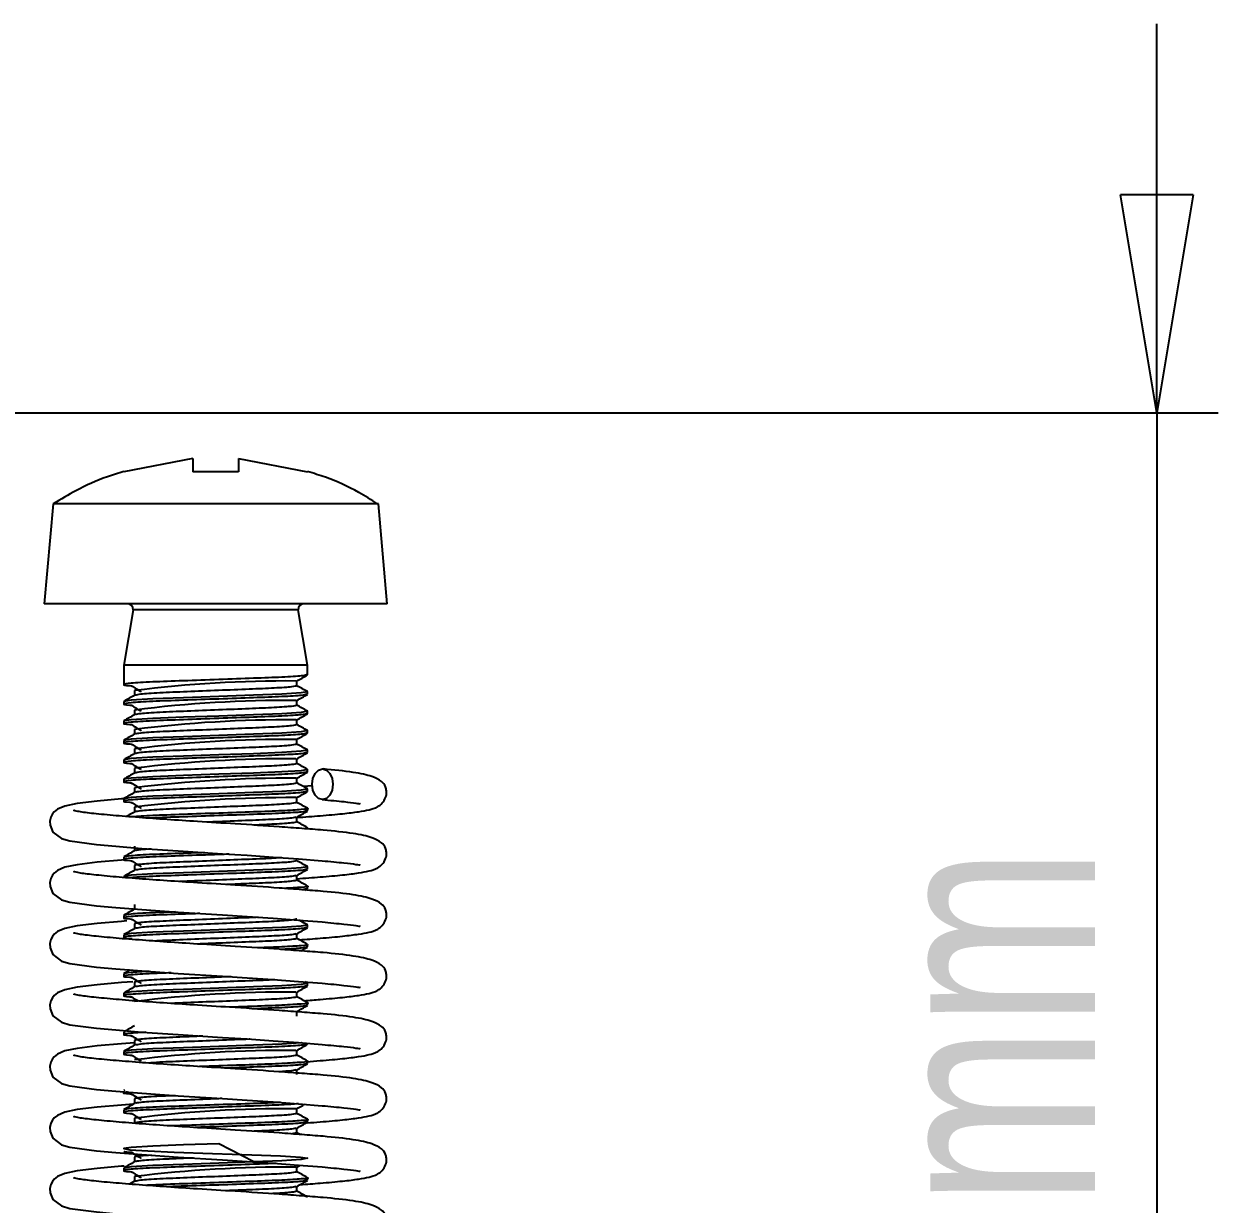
# Model space of a CAD drawing. Header units: millimetres. Extents: x 5 to 292, y 4 to 204.
# Drawn here: x 129.79 to 149.3, y 88.73 to 108.01 of the extents above; entities that cross this region are included whole.
import ezdxf

# ---------------------------------------------------------------- set-up
doc = ezdxf.new("R2010")
doc.units = ezdxf.units.MM
doc.layers.add('LAYER_1', color=179, linetype='Continuous')
doc.styles.add('SLDTEXTSTYLE0', font='TXT', dxfattribs={"width": 0.75})
doc.dimstyles.new('SLDDIMSTYLE1', dxfattribs={"dimtxt": 3.5, "dimasz": 3.556, "dimexe": 0, "dimexo": 0.0625, "dimgap": 0.875, "dimtad": 1, "dimrnd": 1e-09, "dimzin": 12, "dimdsep": 46, "dimtxsty": 'SLDTEXTSTYLE0', "dimblk1": 'CLOSED', "dimblk2": 'CLOSED', "dimsah": 1, "dimcen": 0.09, "dimadec": 0, "dimazin": 3, "dimtfac": 1, "dimtmove": 0, "dimatfit": 0, "dimldrblk": 'CLOSED', "dimfxl": 1, "dimfrac": 2, "dimtolj": 1, "dimtzin": 12, "dimarcsym": 0})

# ---------------------------------------------------------------- blocks, each defined once
blk = doc.blocks.new('_CLOSED')
at = {"color": 0, "linetype": 'ByBlock', "lineweight": -2}
for p, q in [((-1, 0.166667), (0, 0)), ((-1, 0.166667), (-1, -0.166667)), ((0, 0), (-1, -0.166667)), ((0, 0), (-1, 0))]:
    blk.add_line(p, q, dxfattribs=at)
blk = doc.blocks.new('_D_3')
at = {"layer": 'LAYER_1'}
for p, q in [((148.299, 101.66), (148.299, 108.01)), ((122.925, 101.66), (149.299, 101.66)), ((148.299, 101.66), (148.299, 78.687)), ((76.872, 78.687), (149.299, 78.687)), ((148.299, 78.687), (148.299, 72.337))]:
    blk.add_line(p, q, dxfattribs=at)
at = {"layer": 'LAYER_1', "xscale": 3.556, "yscale": 3.556}
for p, rotation in [((148.299, 101.66, 1.494), 270), ((148.299, 78.687, 1.494), 90)]:
    blk.add_blockref('_CLOSED', p, dxfattribs=dict(at, rotation=rotation))
at = {"layer": 'LAYER_1', "insert": (143.787, 79.925), "char_height": 3.5, "attachment_point": 1, "rotation": 90, "style": 'SLDTEXTSTYLE0'}
blk.add_mtext('22.97mm', dxfattribs=at)

msp = doc.modelspace()

# ---------------------------------------------------------------- linework, layer by layer
at = {"color": 7, "linetype": 'Continuous', "lineweight": 25}
for p, q in [((132.55, 100.91), (131.425, 100.693)), ((132.55, 100.91), (132.55, 100.693)), ((133.3, 100.91), (133.3, 100.693)), ((133.3, 100.91), (134.425, 100.693)), ((133.3, 100.693), (132.55, 100.693)), ((130.268, 100.173), (130.125, 98.538)), ((135.582, 100.173), (130.268, 100.173)), ((135.725, 98.538), (135.582, 100.173)), ((135.725, 98.538), (130.125, 98.538)), ((131.578, 98.438), (131.425, 97.538)), ((134.272, 98.438), (131.578, 98.438)), ((134.425, 97.538), (134.272, 98.438)), ((131.425, 97.538), (131.425, 97.26)), ((134.425, 97.538), (131.425, 97.538)), ((134.425, 97.379), (134.425, 97.538)), ((131.425, 97.26), (131.425, 97.22)), ((134.253, 97.2), (134.253, 97.278)), ((131.597, 97.121), (131.597, 97.043)), ((131.597, 97.121), (131.597, 97.043)), ((134.253, 96.883), (134.253, 96.961)), ((134.425, 97.061), (134.425, 97.101)), ((131.425, 96.942), (131.425, 96.903)), ((131.597, 96.804), (131.597, 96.726)), ((131.597, 96.804), (131.597, 96.726)), ((134.425, 96.744), (134.425, 96.784)), ((131.425, 96.625), (131.425, 96.585)), ((134.253, 96.565), (134.253, 96.643)), ((131.597, 96.486), (131.597, 96.408)), ((131.597, 96.486), (131.597, 96.408)), ((134.425, 96.426), (134.425, 96.466)), ((131.425, 96.307), (131.425, 96.268)), ((134.253, 96.248), (134.253, 96.326)), ((131.425, 95.99), (131.425, 95.95)), ((131.597, 96.169), (131.597, 96.091)), ((131.597, 96.169), (131.597, 96.091)), ((134.253, 95.93), (134.253, 96.008)), ((134.425, 96.109), (134.425, 96.149)), ((131.597, 95.851), (131.597, 95.773)), ((131.597, 95.851), (131.597, 95.773)), ((134.425, 95.791), (134.425, 95.831)), ((131.425, 95.672), (131.425, 95.633)), ((134.253, 95.613), (134.253, 95.691)), ((131.597, 95.534), (131.597, 95.456)), ((131.597, 95.534), (131.597, 95.456)), ((134.504, 95.568), (134.355, 95.556)), ((134.425, 95.474), (134.425, 95.514)), ((131.425, 95.355), (131.425, 95.315)), ((131.597, 95.216), (131.597, 95.138)), ((131.597, 95.216), (131.597, 95.138)), ((134.253, 95.295), (134.253, 95.373)), ((134.425, 95.156), (134.425, 95.196)), ((134.253, 94.978), (134.253, 95.056)), ((131.597, 94.581), (131.597, 94.503)), ((131.597, 94.581), (131.597, 94.503)), ((131.425, 94.402), (131.425, 94.363)), ((131.597, 94.264), (131.597, 94.186)), ((131.597, 94.264), (131.597, 94.186)), ((134.425, 94.204), (134.425, 94.244)), ((134.253, 94.025), (134.253, 94.103)), ((134.407, 93.884), (134.33, 93.869)), ((134.389, 93.864), (134.423, 93.884)), ((134.425, 93.886), (134.425, 93.926)), ((131.425, 93.45), (131.425, 93.41)), ((131.597, 93.629), (131.597, 93.551)), ((131.597, 93.629), (131.597, 93.551)), ((131.597, 93.311), (131.597, 93.233)), ((131.597, 93.311), (131.597, 93.233)), ((134.425, 93.251), (134.425, 93.291)), ((131.425, 93.132), (131.425, 93.093)), ((134.253, 93.073), (134.253, 93.151)), ((134.425, 92.934), (134.425, 92.974)), ((131.425, 92.497), (131.425, 92.458)), ((131.597, 92.359), (131.597, 92.281)), ((131.597, 92.359), (131.597, 92.281)), ((134.423, 92.341), (134.384, 92.364)), ((134.425, 92.299), (134.425, 92.339)), ((131.425, 92.18), (131.425, 92.14)), ((134.253, 92.12), (134.253, 92.198)), ((134.253, 91.803), (134.253, 91.881)), ((134.425, 91.981), (134.425, 92.021)), ((131.442, 91.548), (131.425, 91.545)), ((131.425, 91.545), (131.425, 91.505)), ((131.597, 91.406), (131.597, 91.328)), ((131.597, 91.406), (131.597, 91.328)), ((131.425, 91.227), (131.425, 91.188)), ((134.253, 91.168), (134.253, 91.246)), ((134.253, 90.85), (134.253, 90.928)), ((134.425, 91.029), (134.425, 91.069)), ((131.442, 90.595), (131.425, 90.592)), ((131.597, 90.454), (131.597, 90.376)), ((131.597, 90.454), (131.597, 90.376)), ((131.425, 90.275), (131.425, 90.235)), ((131.597, 90.136), (131.597, 90.058)), ((131.597, 90.136), (131.597, 90.058)), ((134.253, 90.215), (134.253, 90.293)), ((134.253, 89.898), (134.253, 89.976)), ((134.425, 90.076), (134.425, 90.116)), ((134.251, 89.898), (134.168, 89.881)), ((134.303, 89.871), (134.253, 89.899)), ((131.597, 89.501), (131.597, 89.423)), ((131.597, 89.501), (131.597, 89.423)), ((134.251, 89.339), (134.304, 89.37)), ((131.425, 89.322), (131.425, 89.283)), ((131.597, 89.184), (131.597, 89.106)), ((131.597, 89.184), (131.597, 89.106)), ((134.253, 89.263), (134.253, 89.341)), ((134.425, 89.124), (134.425, 89.164)), ((131.6, 89.107), (131.519, 89.061)), ((134.253, 88.945), (134.253, 89.023))]:
    msp.add_line(p, q, dxfattribs=at)
at = {"color": 7, "linetype": 'Continuous', "lineweight": 25, "flags": 128}
for points in [[(134.412, 97.104), (134.425, 97.102), (134.322, 97.083), (134.004, 97.062), (133.541, 97.044), (132.975, 97.024), (132.398, 97.003), (131.897, 96.984), (131.545, 96.963), (131.425, 96.942), (131.425, 96.942)], [(134.411, 96.786), (134.425, 96.784), (134.322, 96.765), (134.004, 96.744), (133.541, 96.726), (132.975, 96.706), (132.398, 96.686), (131.897, 96.667), (131.545, 96.645), (131.425, 96.625), (131.425, 96.625)], [(134.411, 96.469), (134.425, 96.467), (134.322, 96.448), (134.004, 96.427), (133.541, 96.409), (132.975, 96.389), (132.398, 96.368), (131.897, 96.349), (131.545, 96.328), (131.425, 96.307), (131.425, 96.307)], [(134.411, 96.151), (134.425, 96.149), (134.322, 96.13), (134.004, 96.109), (133.541, 96.091), (132.975, 96.071), (132.398, 96.051), (131.897, 96.032), (131.545, 96.01), (131.425, 95.99), (131.425, 95.99)], [(134.411, 95.834), (134.425, 95.832), (134.322, 95.813), (134.004, 95.792), (133.541, 95.774), (132.975, 95.754), (132.398, 95.733), (131.897, 95.714), (131.545, 95.693), (131.425, 95.672), (131.425, 95.672)], [(134.841, 95.592), (134.828, 95.496), (134.791, 95.415), (134.736, 95.361), (134.67, 95.342), (134.605, 95.361), (134.55, 95.415), (134.513, 95.496), (134.5, 95.592), (134.513, 95.687), (134.55, 95.768), (134.605, 95.823), (134.67, 95.842), (134.736, 95.823), (134.791, 95.768), (134.828, 95.687), (134.841, 95.592)], [(134.411, 95.516), (134.425, 95.514), (134.322, 95.495), (134.004, 95.474), (133.541, 95.456), (132.975, 95.436), (132.398, 95.416), (131.897, 95.397), (131.545, 95.375), (131.425, 95.355), (131.425, 95.355)], [(131.427, 95.355), (131.385, 95.352), (130.991, 95.317), (130.66, 95.277), (130.462, 95.236), (130.34, 95.184), (130.289, 95.142), (130.26, 95.106), (130.233, 95.055), (130.217, 94.988), (130.219, 94.921), (130.265, 94.81), (130.407, 94.704), (130.545, 94.665), (130.976, 94.606), (131.294, 94.578), (131.721, 94.544), (132.311, 94.503), (133.035, 94.457), (133.44, 94.431), (133.863, 94.403), (134.28, 94.372), (134.663, 94.342), (134.663, 94.342)], [(131.455, 94.357), (131.385, 94.352), (130.991, 94.317), (130.66, 94.277), (130.462, 94.236), (130.34, 94.184), (130.289, 94.142), (130.26, 94.106), (130.233, 94.055), (130.217, 93.988), (130.219, 93.921), (130.265, 93.81), (130.407, 93.704), (130.545, 93.665), (130.976, 93.606), (131.294, 93.578), (131.721, 93.544), (132.311, 93.503), (133.035, 93.457), (133.44, 93.431), (133.863, 93.403), (134.28, 93.372), (134.663, 93.342), (134.663, 93.342)], [(134.411, 94.246), (134.425, 94.244), (134.322, 94.225), (134.004, 94.204), (133.541, 94.186), (132.975, 94.166), (132.398, 94.146), (131.897, 94.127), (131.545, 94.105), (131.425, 94.085), (131.425, 94.085)], [(131.472, 93.359), (131.385, 93.352), (130.991, 93.317), (130.66, 93.277), (130.462, 93.236), (130.34, 93.184), (130.289, 93.142), (130.26, 93.106), (130.233, 93.055), (130.217, 92.988), (130.219, 92.921), (130.265, 92.81), (130.407, 92.704), (130.545, 92.665), (130.976, 92.606), (131.294, 92.578), (131.721, 92.544), (132.311, 92.503), (133.035, 92.457), (133.44, 92.431), (133.863, 92.403), (134.28, 92.372), (134.663, 92.342), (134.663, 92.342)], [(134.411, 93.294), (134.425, 93.292), (134.322, 93.273), (134.004, 93.252), (133.541, 93.234), (132.975, 93.214), (132.398, 93.193), (131.897, 93.174), (131.545, 93.153), (131.425, 93.132), (131.425, 93.132)], [(131.573, 92.366), (131.385, 92.352), (130.991, 92.317), (130.66, 92.277), (130.462, 92.236), (130.34, 92.184), (130.289, 92.142), (130.26, 92.106), (130.233, 92.055), (130.217, 91.988), (130.219, 91.921), (130.265, 91.81), (130.407, 91.704), (130.545, 91.665), (130.976, 91.606), (131.294, 91.578), (131.721, 91.544), (132.311, 91.503), (133.035, 91.457), (133.44, 91.431), (133.863, 91.403), (134.28, 91.372), (134.663, 91.342), (134.663, 91.342)], [(134.411, 92.341), (134.425, 92.339), (134.322, 92.32), (134.004, 92.299), (133.541, 92.281), (132.975, 92.261), (132.398, 92.241), (131.897, 92.222), (131.545, 92.2), (131.425, 92.18), (131.425, 92.18)], [(131.597, 91.368), (131.385, 91.352), (130.991, 91.317), (130.66, 91.277), (130.462, 91.236), (130.34, 91.184), (130.289, 91.142), (130.26, 91.106), (130.233, 91.055), (130.217, 90.988), (130.219, 90.921), (130.265, 90.81), (130.407, 90.704), (130.545, 90.665), (130.976, 90.606), (131.294, 90.578), (131.721, 90.544), (132.311, 90.503), (133.035, 90.457), (133.44, 90.431), (133.863, 90.403), (134.28, 90.372), (134.663, 90.342), (134.663, 90.342)], [(134.326, 91.368), (134.322, 91.368), (134.004, 91.347), (133.541, 91.329), (132.975, 91.309), (132.398, 91.288), (131.897, 91.269), (131.545, 91.248), (131.425, 91.227), (131.425, 91.227)], [(131.582, 90.367), (131.385, 90.352), (130.991, 90.317), (130.66, 90.277), (130.462, 90.236), (130.34, 90.184), (130.289, 90.142), (130.26, 90.106), (130.233, 90.055), (130.217, 89.988), (130.219, 89.921), (130.265, 89.81), (130.407, 89.704), (130.545, 89.665), (130.976, 89.606), (131.294, 89.578), (131.721, 89.544), (132.311, 89.503), (133.035, 89.457), (133.44, 89.431), (133.863, 89.403), (134.28, 89.372), (134.663, 89.342), (134.663, 89.342)], [(133.549, 89.424), (132.975, 89.721), (132.398, 89.701), (131.897, 89.682), (131.545, 89.66), (131.425, 89.64), (131.524, 89.622), (131.817, 89.602), (132.246, 89.584), (132.873, 89.562), (133.514, 89.54), (133.982, 89.521), (134.31, 89.501), (134.425, 89.482), (134.322, 89.463), (134.004, 89.442), (133.541, 89.424), (132.975, 89.404), (132.398, 89.383), (131.897, 89.364), (131.545, 89.343), (131.425, 89.322), (131.425, 89.322)], [(131.43, 89.355), (131.385, 89.352), (130.991, 89.317), (130.66, 89.277), (130.462, 89.236), (130.34, 89.184), (130.289, 89.142), (130.26, 89.106), (130.233, 89.055), (130.217, 88.988), (130.219, 88.921), (130.265, 88.81), (130.407, 88.704), (130.545, 88.665), (130.976, 88.606), (131.294, 88.578), (131.721, 88.544), (132.311, 88.503), (133.035, 88.457), (133.44, 88.431), (133.863, 88.403), (134.28, 88.372), (134.663, 88.342), (134.663, 88.342)]]:
    msp.add_lwpolyline(points, dxfattribs=at)
at = {"color": 7, "linetype": 'Continuous', "lineweight": 25}
for centre, radius, start, end in [((131.478, 98.438), 0.1, 360, 90), ((134.372, 98.438), 0.1, 90, 180), ((134.103, 77.098), 20.18, 89.6202, 97.1331), ((134.103, 76.782), 20.178, 89.6197, 97.1334), ((134.103, 76.465), 20.178, 89.6197, 97.1334), ((134.103, 76.147), 20.178, 89.6197, 97.1334), ((134.103, 75.828), 20.18, 89.6202, 97.1331), ((134.103, 75.512), 20.178, 89.6197, 97.1334), ((134.103, 75.195), 20.178, 89.6197, 97.1334), ((134.102, 72.023), 20.174, 89.6191, 97.134), ((134.102, 71.075), 20.17, 89.6184, 97.1349), ((134.103, 70.115), 20.178, 89.6197, 97.1334), ((134.103, 69.163), 20.176, 89.6195, 97.1336)]:
    msp.add_arc(centre, radius, start, end, dxfattribs=at)
for points, knots in [([(131.424, 100.697), (131.334, 100.671), (131.064, 100.592), (130.676, 100.415), (130.394, 100.243), (130.271, 100.169)], [0, 0, 0, 0, 0.2209724, 0.6617681, 1, 1, 1, 1]), ([(135.565, 100.174), (135.464, 100.237), (135.196, 100.406), (134.812, 100.582), (134.524, 100.668), (134.427, 100.698)], [0, 0, 0, 0, 0.282908, 0.756464, 1, 1, 1, 1]), ([(134.407, 97.376), (134.39, 97.371), (134.351, 97.36), (134.032, 97.339), (133.553, 97.322), (132.975, 97.301), (132.383, 97.28), (131.864, 97.262), (131.505, 97.24), (131.4, 97.221), (131.437, 97.208), (131.548, 97.2), (131.561, 97.2)], [0, 0, 0, 0, 0.090812, 0.203635, 0.31209, 0.423522, 0.535668, 0.648979, 0.766914, 0.882048, 0.986346, 1, 1, 1, 1]), ([(134.251, 97.277), (134.279, 97.293), (134.337, 97.327), (134.394, 97.36), (134.423, 97.376)], [0, 0, 0, 0, 0.499964, 1, 1, 1, 1]), ([(131.55, 97.2), (131.577, 97.183), (131.63, 97.15), (131.683, 97.117), (131.709, 97.1)], [0, 0, 0, 0, 0.500003, 1, 1, 1, 1]), ([(134.251, 97.2), (134.234, 97.194), (134.199, 97.182), (133.906, 97.161), (133.481, 97.143), (132.97, 97.123), (132.444, 97.102), (131.988, 97.084), (131.673, 97.063), (131.632, 97.05), (131.613, 97.045)], [0, 0, 0, 0, 0.12152, 0.249537, 0.372595, 0.499033, 0.626281, 0.754848, 0.888665, 1, 1, 1, 1]), ([(134.423, 97.104), (134.394, 97.12), (134.338, 97.153), (134.281, 97.186), (134.253, 97.202)], [0, 0, 0, 0, 0.507303, 1, 1, 1, 1]), ([(134.407, 97.059), (134.39, 97.054), (134.351, 97.042), (134.032, 97.022), (133.553, 97.004), (132.975, 96.984), (132.383, 96.963), (131.864, 96.945), (131.505, 96.923), (131.4, 96.903), (131.437, 96.89), (131.548, 96.883), (131.561, 96.882)], [0, 0, 0, 0, 0.090812, 0.203635, 0.31209, 0.423522, 0.535668, 0.648979, 0.766913, 0.882048, 0.986346, 1, 1, 1, 1]), ([(131.6, 97.045), (131.571, 97.028), (131.513, 96.995), (131.456, 96.962), (131.427, 96.945)], [0, 0, 0, 0, 0.499958, 1, 1, 1, 1]), ([(134.251, 96.959), (134.279, 96.976), (134.337, 97.009), (134.394, 97.042), (134.423, 97.059)], [0, 0, 0, 0, 0.4999546, 1, 1, 1, 1]), ([(131.55, 96.882), (131.577, 96.866), (131.63, 96.833), (131.683, 96.799), (131.709, 96.783)], [0, 0, 0, 0, 0.500003, 1, 1, 1, 1]), ([(134.251, 96.883), (134.234, 96.877), (134.199, 96.864), (133.906, 96.843), (133.481, 96.825), (132.97, 96.805), (132.444, 96.784), (131.988, 96.766), (131.673, 96.745), (131.632, 96.733), (131.613, 96.727)], [0, 0, 0, 0, 0.121532, 0.249562, 0.372632, 0.499082, 0.626343, 0.754922, 0.888752, 1, 1, 1, 1]), ([(134.423, 96.786), (134.394, 96.803), (134.338, 96.835), (134.281, 96.868), (134.253, 96.884)], [0, 0, 0, 0, 0.50741, 1, 1, 1, 1]), ([(134.407, 96.741), (134.39, 96.736), (134.351, 96.725), (134.032, 96.704), (133.553, 96.687), (132.975, 96.666), (132.383, 96.645), (131.864, 96.627), (131.505, 96.605), (131.4, 96.586), (131.437, 96.573), (131.548, 96.565), (131.561, 96.565)], [0, 0, 0, 0, 0.090812, 0.203635, 0.31209, 0.423522, 0.535668, 0.648979, 0.766913, 0.882048, 0.986346, 1, 1, 1, 1]), ([(131.6, 96.727), (131.571, 96.71), (131.513, 96.677), (131.456, 96.644), (131.427, 96.627)], [0, 0, 0, 0, 0.499966, 1, 1, 1, 1]), ([(131.55, 96.565), (131.577, 96.548), (131.63, 96.515), (131.683, 96.482), (131.709, 96.465)], [0, 0, 0, 0, 0.500003, 1, 1, 1, 1]), ([(134.251, 96.565), (134.234, 96.559), (134.199, 96.547), (133.906, 96.526), (133.481, 96.508), (132.97, 96.488), (132.444, 96.467), (131.988, 96.449), (131.673, 96.428), (131.632, 96.415), (131.613, 96.41)], [0, 0, 0, 0, 0.121538, 0.249574, 0.372651, 0.499107, 0.626375, 0.754961, 0.888798, 1, 1, 1, 1]), ([(134.251, 96.642), (134.279, 96.658), (134.337, 96.692), (134.394, 96.725), (134.423, 96.741)], [0, 0, 0, 0, 0.499959, 1, 1, 1, 1]), ([(134.423, 96.469), (134.394, 96.485), (134.338, 96.518), (134.281, 96.551), (134.253, 96.567)], [0, 0, 0, 0, 0.5074746, 1, 1, 1, 1]), ([(134.407, 96.424), (134.39, 96.419), (134.351, 96.407), (134.032, 96.387), (133.553, 96.369), (132.975, 96.349), (132.383, 96.328), (131.864, 96.31), (131.505, 96.288), (131.4, 96.268), (131.437, 96.255), (131.548, 96.248), (131.561, 96.247)], [0, 0, 0, 0, 0.0908121, 0.2036347, 0.3120901, 0.4235223, 0.5356682, 0.6489786, 0.7669135, 0.8820477, 0.9863465, 1, 1, 1, 1]), ([(131.6, 96.41), (131.571, 96.393), (131.514, 96.36), (131.456, 96.327), (131.427, 96.31)], [0, 0, 0, 0, 0.499953, 1, 1, 1, 1]), ([(134.251, 96.324), (134.279, 96.341), (134.337, 96.374), (134.394, 96.407), (134.423, 96.424)], [0, 0, 0, 0, 0.499964, 1, 1, 1, 1]), ([(131.55, 96.247), (131.577, 96.231), (131.63, 96.198), (131.683, 96.164), (131.709, 96.148)], [0, 0, 0, 0, 0.500003, 1, 1, 1, 1]), ([(134.251, 96.248), (134.234, 96.242), (134.199, 96.229), (133.906, 96.208), (133.481, 96.19), (132.97, 96.17), (132.444, 96.149), (131.988, 96.131), (131.673, 96.11), (131.631, 96.098), (131.612, 96.092)], [0, 0, 0, 0, 0.12147, 0.249434, 0.372441, 0.498826, 0.626021, 0.754535, 0.888296, 1, 1, 1, 1]), ([(134.423, 96.151), (134.394, 96.168), (134.338, 96.2), (134.281, 96.233), (134.253, 96.249)], [0, 0, 0, 0, 0.507501, 1, 1, 1, 1]), ([(134.407, 96.106), (134.39, 96.101), (134.351, 96.09), (134.032, 96.069), (133.553, 96.052), (132.975, 96.031), (132.383, 96.01), (131.864, 95.992), (131.505, 95.97), (131.4, 95.951), (131.437, 95.938), (131.548, 95.93), (131.561, 95.93)], [0, 0, 0, 0, 0.090812, 0.203635, 0.31209, 0.423522, 0.535668, 0.648979, 0.766914, 0.882048, 0.986346, 1, 1, 1, 1]), ([(131.599, 96.092), (131.571, 96.075), (131.513, 96.042), (131.456, 96.009), (131.427, 95.992)], [0, 0, 0, 0, 0.4999644, 1, 1, 1, 1]), ([(134.251, 96.007), (134.279, 96.023), (134.337, 96.057), (134.394, 96.09), (134.423, 96.106)], [0, 0, 0, 0, 0.499964, 1, 1, 1, 1]), ([(134.407, 95.789), (134.39, 95.784), (134.351, 95.772), (134.032, 95.752), (133.553, 95.734), (132.975, 95.714), (132.383, 95.693), (131.864, 95.675), (131.505, 95.653), (131.4, 95.633), (131.437, 95.62), (131.548, 95.613), (131.561, 95.612)], [0, 0, 0, 0, 0.090812, 0.203635, 0.31209, 0.423522, 0.535668, 0.648979, 0.766913, 0.882048, 0.986346, 1, 1, 1, 1]), ([(131.55, 95.93), (131.577, 95.913), (131.63, 95.88), (131.683, 95.847), (131.709, 95.83)], [0, 0, 0, 0, 0.500003, 1, 1, 1, 1]), ([(134.251, 95.93), (134.234, 95.924), (134.199, 95.912), (133.906, 95.891), (133.481, 95.873), (132.97, 95.853), (132.444, 95.832), (131.988, 95.814), (131.673, 95.793), (131.631, 95.78), (131.612, 95.775)], [0, 0, 0, 0, 0.121487, 0.249469, 0.372494, 0.498898, 0.626111, 0.754643, 0.888424, 1, 1, 1, 1]), ([(134.251, 95.689), (134.279, 95.706), (134.337, 95.739), (134.394, 95.772), (134.423, 95.789)], [0, 0, 0, 0, 0.4999546, 1, 1, 1, 1]), ([(134.423, 95.834), (134.394, 95.85), (134.338, 95.883), (134.281, 95.916), (134.253, 95.932)], [0, 0, 0, 0, 0.507496, 1, 1, 1, 1]), ([(134.253, 95.048), (134.383, 95.058), (134.664, 95.079), (134.997, 95.109), (135.263, 95.142), (135.425, 95.172), (135.542, 95.203), (135.647, 95.277), (135.696, 95.353), (135.713, 95.418), (135.716, 95.457), (135.714, 95.492), (135.709, 95.519), (135.69, 95.58), (135.627, 95.652), (135.469, 95.729), (135.173, 95.794), (134.853, 95.825), (134.678, 95.841)], [0, 0, 0, 0, 0.092709, 0.199839, 0.297473, 0.384293, 0.460424, 0.496798, 0.530912, 0.544241, 0.554849, 0.560106, 0.570984, 0.585825, 0.64602, 0.736703, 0.856295, 1, 1, 1, 1]), ([(131.599, 95.774), (131.571, 95.758), (131.513, 95.725), (131.456, 95.692), (131.427, 95.675)], [0, 0, 0, 0, 0.499965, 1, 1, 1, 1]), ([(131.55, 95.612), (131.577, 95.596), (131.63, 95.563), (131.683, 95.529), (131.709, 95.513)], [0, 0, 0, 0, 0.500003, 1, 1, 1, 1]), ([(134.251, 95.613), (134.234, 95.607), (134.199, 95.594), (133.906, 95.573), (133.481, 95.555), (132.97, 95.535), (132.444, 95.514), (131.988, 95.496), (131.673, 95.475), (131.631, 95.463), (131.613, 95.457)], [0, 0, 0, 0, 0.121501, 0.249499, 0.372538, 0.498956, 0.626185, 0.754731, 0.888528, 1, 1, 1, 1]), ([(134.423, 95.516), (134.394, 95.533), (134.338, 95.566), (134.281, 95.598), (134.253, 95.614)], [0, 0, 0, 0, 0.507603, 1, 1, 1, 1]), ([(134.407, 95.471), (134.39, 95.466), (134.351, 95.455), (134.032, 95.434), (133.553, 95.417), (132.975, 95.396), (132.383, 95.375), (131.864, 95.357), (131.505, 95.335), (131.4, 95.316), (131.437, 95.303), (131.548, 95.295), (131.561, 95.295)], [0, 0, 0, 0, 0.090812, 0.203635, 0.31209, 0.423522, 0.535668, 0.648979, 0.766913, 0.882048, 0.986346, 1, 1, 1, 1]), ([(131.6, 95.457), (131.571, 95.44), (131.513, 95.407), (131.456, 95.374), (131.427, 95.357)], [0, 0, 0, 0, 0.499965, 1, 1, 1, 1]), ([(134.251, 95.372), (134.279, 95.388), (134.337, 95.422), (134.394, 95.455), (134.423, 95.471)], [0, 0, 0, 0, 0.499959, 1, 1, 1, 1]), ([(131.55, 95.295), (131.577, 95.278), (131.63, 95.245), (131.683, 95.212), (131.709, 95.195)], [0, 0, 0, 0, 0.500003, 1, 1, 1, 1]), ([(134.411, 95.199), (134.416, 95.198), (134.463, 95.191), (134.341, 95.178), (134.04, 95.157), (133.551, 95.139), (132.975, 95.119), (132.385, 95.098), (131.856, 95.08), (131.654, 95.065), (131.552, 95.058)], [0, 0, 0, 0, 0.01665, 0.154263, 0.295849, 0.431955, 0.571796, 0.712533, 0.854731, 1, 1, 1, 1]), ([(134.251, 95.295), (134.234, 95.289), (134.199, 95.277), (133.906, 95.256), (133.481, 95.238), (132.97, 95.218), (132.444, 95.197), (131.988, 95.179), (131.673, 95.158), (131.631, 95.145), (131.613, 95.14)], [0, 0, 0, 0, 0.121508, 0.249513, 0.372559, 0.498984, 0.62622, 0.754775, 0.888579, 1, 1, 1, 1]), ([(134.423, 95.199), (134.394, 95.215), (134.338, 95.248), (134.281, 95.281), (134.253, 95.297)], [0, 0, 0, 0, 0.5076594, 1, 1, 1, 1]), ([(134.663, 95.342), (134.792, 95.33), (135.028, 95.307), (135.212, 95.287), (135.288, 95.268), (135.281, 95.281), (135.28, 95.283)], [0, 0, 0, 0, 0.3892778, 0.7139152, 0.9670113, 1, 1, 1, 1]), ([(134.253, 94.048), (134.383, 94.058), (134.664, 94.079), (134.997, 94.109), (135.263, 94.142), (135.425, 94.172), (135.542, 94.203), (135.647, 94.277), (135.696, 94.353), (135.713, 94.418), (135.716, 94.457), (135.714, 94.492), (135.709, 94.519), (135.69, 94.58), (135.627, 94.652), (135.469, 94.729), (135.171, 94.794), (134.752, 94.837), (134.344, 94.868), (133.869, 94.903), (133.288, 94.942), (132.659, 94.98), (132.126, 95.015), (131.654, 95.049), (131.227, 95.083), (130.878, 95.117), (130.674, 95.144), (130.602, 95.165), (130.609, 95.16), (130.609, 95.16)], [0, 0, 0, 0, 0.044652, 0.09625, 0.143275, 0.185091, 0.221758, 0.239277, 0.255708, 0.262128, 0.267237, 0.269769, 0.275008, 0.282156, 0.311148, 0.354825, 0.412425, 0.481639, 0.524407, 0.56509, 0.637627, 0.69728, 0.747065, 0.796837, 0.849785, 0.905729, 0.960194, 0.998435, 1, 1, 1, 1]), ([(131.6, 95.14), (131.571, 95.123), (131.528, 95.098), (131.484, 95.073), (131.47, 95.064)], [0, 0, 0, 0, 0.663461, 1, 1, 1, 1]), ([(134.407, 95.154), (134.39, 95.149), (134.351, 95.137), (134.032, 95.117), (133.554, 95.099), (132.972, 95.079), (132.394, 95.058), (131.986, 95.045), (131.859, 95.037), (131.841, 95.036)], [0, 0, 0, 0, 0.135988, 0.304937, 0.467346, 0.634212, 0.802147, 0.971826, 1, 1, 1, 1]), ([(134.237, 95.054), (134.221, 95.049), (134.187, 95.038), (133.905, 95.018), (133.482, 95), (133.077, 94.984), (132.847, 94.975), (132.785, 94.972)], [0, 0, 0, 0, 0.193835, 0.437586, 0.671895, 0.912639, 1, 1, 1, 1]), ([(134.251, 95.054), (134.279, 95.071), (134.337, 95.104), (134.394, 95.137), (134.423, 95.154)], [0, 0, 0, 0, 0.499964, 1, 1, 1, 1]), ([(134.251, 94.978), (134.233, 94.972), (134.197, 94.959), (133.93, 94.94), (133.663, 94.929), (133.546, 94.924)], [0, 0, 0, 0, 0.347257, 0.71308, 1, 1, 1, 1]), ([(134.423, 94.881), (134.394, 94.898), (134.338, 94.931), (134.281, 94.963), (134.253, 94.979)], [0, 0, 0, 0, 0.507189, 1, 1, 1, 1]), ([(134.411, 94.881), (134.419, 94.881), (134.429, 94.88), (134.424, 94.879), (134.423, 94.879)], [0, 0, 0, 0, 0.829938, 1, 1, 1, 1]), ([(133.146, 94.45), (133.09, 94.448), (132.844, 94.439), (132.38, 94.423), (131.864, 94.405), (131.505, 94.383), (131.4, 94.363), (131.437, 94.35), (131.548, 94.343), (131.561, 94.342)], [0, 0, 0, 0, 0.0552577, 0.2390444, 0.4247397, 0.6180135, 0.8066975, 0.9776243, 1, 1, 1, 1]), ([(132.743, 94.475), (132.626, 94.471), (132.311, 94.46), (131.867, 94.445), (131.497, 94.422), (131.449, 94.409), (131.425, 94.402)], [0, 0, 0, 0, 0.162212, 0.436276, 0.721525, 1, 1, 1, 1]), ([(131.6, 94.505), (131.571, 94.488), (131.513, 94.455), (131.456, 94.422), (131.427, 94.405)], [0, 0, 0, 0, 0.499958, 1, 1, 1, 1]), ([(131.873, 94.533), (131.809, 94.53), (131.648, 94.52), (131.626, 94.51), (131.613, 94.505)], [0, 0, 0, 0, 0.395353, 1, 1, 1, 1]), ([(131.55, 94.342), (131.577, 94.326), (131.63, 94.293), (131.683, 94.259), (131.709, 94.243)], [0, 0, 0, 0, 0.4999987, 1, 1, 1, 1]), ([(134.005, 94.392), (133.966, 94.389), (133.845, 94.379), (133.474, 94.365), (132.971, 94.345), (132.444, 94.324), (131.987, 94.306), (131.661, 94.283), (131.618, 94.27), (131.597, 94.264)], [0, 0, 0, 0, 0.0686442, 0.2175349, 0.3705145, 0.524475, 0.6800306, 0.8419388, 1, 1, 1, 1]), ([(134.251, 94.343), (134.234, 94.337), (134.199, 94.324), (133.906, 94.303), (133.481, 94.285), (132.97, 94.265), (132.444, 94.244), (131.988, 94.226), (131.673, 94.205), (131.632, 94.193), (131.613, 94.187)], [0, 0, 0, 0, 0.121531, 0.24956, 0.37263, 0.499079, 0.626339, 0.754918, 0.888747, 1, 1, 1, 1]), ([(134.423, 94.246), (134.394, 94.263), (134.338, 94.295), (134.281, 94.328), (134.253, 94.344)], [0, 0, 0, 0, 0.50741, 1, 1, 1, 1]), ([(134.663, 94.342), (134.792, 94.33), (135.028, 94.307), (135.212, 94.287), (135.288, 94.268), (135.281, 94.281), (135.28, 94.283)], [0, 0, 0, 0, 0.389278, 0.713915, 0.967011, 1, 1, 1, 1]), ([(134.285, 93.05), (134.404, 93.059), (134.673, 93.08), (134.997, 93.109), (135.263, 93.142), (135.425, 93.172), (135.542, 93.203), (135.647, 93.277), (135.696, 93.353), (135.713, 93.418), (135.716, 93.457), (135.714, 93.492), (135.709, 93.519), (135.69, 93.58), (135.627, 93.652), (135.469, 93.729), (135.171, 93.794), (134.752, 93.837), (134.344, 93.868), (133.869, 93.903), (133.288, 93.942), (132.659, 93.98), (132.126, 94.015), (131.654, 94.049), (131.227, 94.083), (130.878, 94.117), (130.674, 94.144), (130.602, 94.165), (130.609, 94.16), (130.609, 94.16)], [0, 0, 0, 0, 0.041011, 0.092806, 0.14001, 0.181985, 0.218792, 0.236378, 0.252871, 0.259316, 0.264445, 0.266986, 0.272245, 0.279421, 0.308523, 0.352366, 0.410186, 0.479664, 0.522594, 0.563433, 0.636246, 0.696126, 0.746101, 0.796063, 0.849213, 0.905369, 0.960042, 0.998429, 1, 1, 1, 1]), ([(131.6, 94.187), (131.571, 94.17), (131.513, 94.137), (131.456, 94.104), (131.427, 94.087)], [0, 0, 0, 0, 0.4999576, 1, 1, 1, 1]), ([(134.407, 94.201), (134.39, 94.196), (134.351, 94.185), (134.032, 94.164), (133.553, 94.147), (132.976, 94.126), (132.38, 94.105), (131.875, 94.087), (131.567, 94.071), (131.525, 94.062), (131.517, 94.061)], [0, 0, 0, 0, 0.114431, 0.256596, 0.393259, 0.533673, 0.674985, 0.817766, 0.966373, 1, 1, 1, 1]), ([(134.237, 94.102), (134.221, 94.097), (134.187, 94.085), (133.906, 94.065), (133.48, 94.047), (132.974, 94.027), (132.559, 94.011), (132.375, 94.003), (132.335, 94.001)], [0, 0, 0, 0, 0.158442, 0.357687, 0.549214, 0.746, 0.944048, 1, 1, 1, 1]), ([(134.251, 94.025), (134.234, 94.019), (134.199, 94.007), (133.906, 93.986), (133.52, 93.97), (133.226, 93.958), (133.099, 93.953)], [0, 0, 0, 0, 0.260508, 0.534943, 0.798748, 1, 1, 1, 1]), ([(134.251, 94.102), (134.279, 94.118), (134.337, 94.152), (134.394, 94.185), (134.423, 94.201)], [0, 0, 0, 0, 0.499959, 1, 1, 1, 1]), ([(134.423, 93.929), (134.394, 93.945), (134.338, 93.978), (134.281, 94.011), (134.253, 94.027)], [0, 0, 0, 0, 0.5074746, 1, 1, 1, 1]), ([(134.411, 93.929), (134.416, 93.928), (134.463, 93.921), (134.359, 93.909), (134.146, 93.896), (134.045, 93.89)], [0, 0, 0, 0, 0.059157, 0.555782, 1, 1, 1, 1]), ([(132.664, 93.48), (132.574, 93.477), (132.287, 93.467), (131.865, 93.452), (131.504, 93.43), (131.4, 93.411), (131.437, 93.398), (131.548, 93.39), (131.561, 93.39)], [0, 0, 0, 0, 0.100023, 0.319644, 0.548227, 0.771383, 0.973537, 1, 1, 1, 1]), ([(132.267, 93.506), (132.138, 93.501), (131.826, 93.49), (131.499, 93.47), (131.45, 93.456), (131.425, 93.45)], [0, 0, 0, 0, 0.264024, 0.636434, 1, 1, 1, 1]), ([(131.599, 93.552), (131.571, 93.535), (131.513, 93.502), (131.456, 93.469), (131.427, 93.452)], [0, 0, 0, 0, 0.49996, 1, 1, 1, 1]), ([(134.407, 93.249), (134.39, 93.244), (134.351, 93.232), (134.032, 93.212), (133.553, 93.194), (132.975, 93.174), (132.383, 93.153), (131.864, 93.135), (131.505, 93.113), (131.4, 93.093), (131.437, 93.08), (131.548, 93.073), (131.561, 93.072)], [0, 0, 0, 0, 0.090812, 0.203635, 0.31209, 0.423522, 0.535668, 0.648979, 0.766913, 0.882048, 0.986346, 1, 1, 1, 1]), ([(131.55, 93.39), (131.577, 93.373), (131.63, 93.34), (131.683, 93.307), (131.709, 93.29)], [0, 0, 0, 0, 0.500003, 1, 1, 1, 1]), ([(133.621, 93.419), (133.572, 93.417), (133.387, 93.408), (132.965, 93.392), (132.445, 93.371), (131.987, 93.353), (131.661, 93.331), (131.618, 93.318), (131.597, 93.311)], [0, 0, 0, 0, 0.06554, 0.248236, 0.432104, 0.617876, 0.811235, 1, 1, 1, 1]), ([(134.251, 93.39), (134.234, 93.384), (134.199, 93.372), (133.906, 93.351), (133.481, 93.333), (132.97, 93.313), (132.444, 93.292), (131.988, 93.274), (131.673, 93.253), (131.631, 93.24), (131.612, 93.235)], [0, 0, 0, 0, 0.121486, 0.249467, 0.37249, 0.498892, 0.626105, 0.754636, 0.888415, 1, 1, 1, 1]), ([(134.251, 93.149), (134.279, 93.166), (134.337, 93.199), (134.394, 93.232), (134.423, 93.249)], [0, 0, 0, 0, 0.4999546, 1, 1, 1, 1]), ([(134.423, 93.294), (134.394, 93.31), (134.349, 93.336), (134.305, 93.362), (134.288, 93.371)], [0, 0, 0, 0, 0.640326, 1, 1, 1, 1]), ([(134.663, 93.342), (134.792, 93.33), (135.028, 93.307), (135.212, 93.287), (135.288, 93.268), (135.281, 93.281), (135.28, 93.283)], [0, 0, 0, 0, 0.3892778, 0.7139152, 0.9670113, 1, 1, 1, 1]), ([(134.366, 92.057), (134.457, 92.064), (134.697, 92.082), (134.997, 92.109), (135.263, 92.142), (135.425, 92.172), (135.542, 92.203), (135.647, 92.277), (135.696, 92.353), (135.713, 92.418), (135.716, 92.457), (135.714, 92.492), (135.709, 92.519), (135.69, 92.58), (135.627, 92.652), (135.469, 92.729), (135.171, 92.794), (134.752, 92.837), (134.344, 92.868), (133.869, 92.903), (133.288, 92.942), (132.659, 92.98), (132.126, 93.015), (131.654, 93.049), (131.227, 93.083), (130.878, 93.117), (130.674, 93.144), (130.602, 93.165), (130.609, 93.16), (130.609, 93.16)], [0, 0, 0, 0, 0.031755, 0.08405, 0.131709, 0.174089, 0.211252, 0.229008, 0.24566, 0.252166, 0.257345, 0.259911, 0.265221, 0.272465, 0.301849, 0.346115, 0.404493, 0.474642, 0.517986, 0.559219, 0.632735, 0.693193, 0.743651, 0.794094, 0.847758, 0.904456, 0.959657, 0.998414, 1, 1, 1, 1]), ([(131.599, 93.234), (131.571, 93.218), (131.513, 93.185), (131.456, 93.152), (131.427, 93.135)], [0, 0, 0, 0, 0.499957, 1, 1, 1, 1]), ([(134.237, 93.149), (134.221, 93.144), (134.187, 93.133), (133.905, 93.113), (133.481, 93.095), (132.967, 93.075), (132.453, 93.054), (132.079, 93.04), (131.958, 93.031), (131.931, 93.029)], [0, 0, 0, 0, 0.132041, 0.298086, 0.457699, 0.621695, 0.786743, 0.953501, 1, 1, 1, 1]), ([(134.251, 93.073), (134.234, 93.067), (134.199, 93.054), (133.906, 93.033), (133.482, 93.016), (133.025, 92.998), (132.744, 92.986), (132.632, 92.982)], [0, 0, 0, 0, 0.208382, 0.427905, 0.638925, 0.855739, 1, 1, 1, 1]), ([(134.423, 92.976), (134.394, 92.993), (134.338, 93.026), (134.281, 93.058), (134.253, 93.074)], [0, 0, 0, 0, 0.5075867, 1, 1, 1, 1]), ([(134.411, 92.976), (134.416, 92.976), (134.463, 92.968), (134.339, 92.955), (134.062, 92.935), (133.753, 92.924), (133.615, 92.919)], [0, 0, 0, 0, 0.0403935, 0.375996, 0.7212855, 1, 1, 1, 1]), ([(134.407, 92.931), (134.388, 92.926), (134.344, 92.915), (134.159, 92.901), (133.991, 92.894), (133.985, 92.894)], [0, 0, 0, 0, 0.436755, 0.979367, 1, 1, 1, 1]), ([(134.316, 92.87), (134.323, 92.874), (134.359, 92.894), (134.394, 92.915), (134.423, 92.931)], [0, 0, 0, 0, 0.192798, 1, 1, 1, 1]), ([(132.195, 92.511), (132.091, 92.507), (131.805, 92.497), (131.508, 92.478), (131.399, 92.458), (131.437, 92.445), (131.548, 92.438), (131.561, 92.437)], [0, 0, 0, 0, 0.160972, 0.442866, 0.718065, 0.967365, 1, 1, 1, 1]), ([(131.841, 92.536), (131.728, 92.53), (131.482, 92.516), (131.445, 92.504), (131.425, 92.497)], [0, 0, 0, 0, 0.463014, 1, 1, 1, 1]), ([(131.53, 92.559), (131.524, 92.556), (131.49, 92.536), (131.456, 92.517), (131.427, 92.5)], [0, 0, 0, 0, 0.159672, 1, 1, 1, 1]), ([(134.407, 92.296), (134.39, 92.291), (134.351, 92.28), (134.032, 92.259), (133.553, 92.242), (132.975, 92.221), (132.383, 92.2), (131.864, 92.182), (131.505, 92.16), (131.4, 92.141), (131.437, 92.128), (131.548, 92.12), (131.561, 92.12)], [0, 0, 0, 0, 0.090812, 0.203635, 0.31209, 0.423522, 0.535668, 0.648979, 0.766914, 0.882048, 0.986346, 1, 1, 1, 1]), ([(131.6, 92.282), (131.571, 92.265), (131.513, 92.232), (131.456, 92.199), (131.427, 92.182)], [0, 0, 0, 0, 0.499957, 1, 1, 1, 1]), ([(131.55, 92.437), (131.577, 92.421), (131.63, 92.388), (131.683, 92.354), (131.709, 92.338)], [0, 0, 0, 0, 0.500003, 1, 1, 1, 1]), ([(133.177, 92.448), (133.109, 92.445), (132.873, 92.436), (132.443, 92.419), (131.988, 92.401), (131.661, 92.378), (131.618, 92.365), (131.597, 92.359)], [0, 0, 0, 0, 0.09162, 0.313793, 0.538268, 0.77191, 1, 1, 1, 1]), ([(133.898, 92.4), (133.892, 92.399), (133.797, 92.392), (133.469, 92.381), (132.973, 92.36), (132.443, 92.339), (131.988, 92.321), (131.673, 92.3), (131.631, 92.288), (131.613, 92.282)], [0, 0, 0, 0, 0.0108176, 0.1729981, 0.3396325, 0.5073352, 0.6767756, 0.8531355, 1, 1, 1, 1]), ([(134.251, 92.197), (134.279, 92.213), (134.337, 92.247), (134.394, 92.28), (134.423, 92.296)], [0, 0, 0, 0, 0.4999546, 1, 1, 1, 1]), ([(134.663, 92.342), (134.792, 92.33), (135.028, 92.307), (135.212, 92.287), (135.288, 92.268), (135.281, 92.281), (135.28, 92.283)], [0, 0, 0, 0, 0.389278, 0.713915, 0.967011, 1, 1, 1, 1]), ([(134.411, 91.06), (134.486, 91.066), (134.71, 91.083), (134.996, 91.109), (135.263, 91.142), (135.425, 91.172), (135.542, 91.203), (135.647, 91.277), (135.696, 91.353), (135.713, 91.418), (135.716, 91.457), (135.714, 91.492), (135.709, 91.519), (135.69, 91.58), (135.627, 91.652), (135.469, 91.729), (135.171, 91.794), (134.752, 91.837), (134.344, 91.868), (133.869, 91.903), (133.288, 91.942), (132.659, 91.98), (132.126, 92.015), (131.654, 92.049), (131.227, 92.083), (130.878, 92.117), (130.674, 92.144), (130.602, 92.165), (130.609, 92.16), (130.609, 92.16)], [0, 0, 0, 0, 0.026564, 0.079139, 0.127054, 0.169661, 0.207023, 0.224874, 0.241616, 0.248157, 0.253363, 0.255943, 0.261281, 0.268565, 0.298106, 0.342609, 0.4013, 0.471825, 0.515402, 0.556856, 0.630765, 0.691548, 0.742276, 0.79299, 0.846941, 0.903944, 0.95944, 0.998405, 1, 1, 1, 1]), ([(131.55, 92.12), (131.577, 92.103), (131.615, 92.08), (131.652, 92.056), (131.664, 92.049)], [0, 0, 0, 0, 0.70188, 1, 1, 1, 1]), ([(134.251, 92.12), (134.234, 92.114), (134.199, 92.102), (133.907, 92.081), (133.48, 92.063), (132.972, 92.043), (132.506, 92.025), (132.278, 92.015), (132.191, 92.011)], [0, 0, 0, 0, 0.17269, 0.354613, 0.529489, 0.709167, 0.889998, 1, 1, 1, 1]), ([(134.423, 92.024), (134.394, 92.04), (134.338, 92.073), (134.281, 92.106), (134.253, 92.122)], [0, 0, 0, 0, 0.507298, 1, 1, 1, 1]), ([(134.412, 92.024), (134.417, 92.023), (134.463, 92.016), (134.341, 92.003), (134.039, 91.981), (133.604, 91.966), (133.283, 91.954), (133.15, 91.95)], [0, 0, 0, 0, 0.030552, 0.291146, 0.559262, 0.817, 1, 1, 1, 1]), ([(134.407, 91.979), (134.39, 91.974), (134.35, 91.962), (134.037, 91.942), (133.705, 91.93), (133.542, 91.924)], [0, 0, 0, 0, 0.291205, 0.652991, 1, 1, 1, 1]), ([(134.251, 91.879), (134.279, 91.896), (134.337, 91.929), (134.394, 91.962), (134.423, 91.979)], [0, 0, 0, 0, 0.4999546, 1, 1, 1, 1]), ([(131.782, 91.54), (131.694, 91.535), (131.477, 91.523), (131.405, 91.506), (131.437, 91.493), (131.548, 91.485), (131.561, 91.485)], [0, 0, 0, 0, 0.254121, 0.622551, 0.956309, 1, 1, 1, 1]), ([(131.6, 91.647), (131.571, 91.63), (131.513, 91.597), (131.456, 91.564), (131.427, 91.547)], [0, 0, 0, 0, 0.499953, 1, 1, 1, 1]), ([(134.407, 91.344), (134.39, 91.339), (134.351, 91.327), (134.032, 91.307), (133.553, 91.289), (132.975, 91.269), (132.383, 91.248), (131.864, 91.23), (131.505, 91.208), (131.4, 91.188), (131.437, 91.175), (131.548, 91.168), (131.561, 91.167)], [0, 0, 0, 0, 0.090812, 0.203635, 0.31209, 0.423522, 0.535668, 0.648979, 0.766913, 0.882048, 0.986346, 1, 1, 1, 1]), ([(131.6, 91.33), (131.571, 91.313), (131.514, 91.28), (131.456, 91.247), (131.427, 91.23)], [0, 0, 0, 0, 0.499966, 1, 1, 1, 1]), ([(131.55, 91.485), (131.577, 91.468), (131.63, 91.435), (131.683, 91.402), (131.709, 91.385)], [0, 0, 0, 0, 0.500003, 1, 1, 1, 1]), ([(132.717, 91.477), (132.629, 91.474), (132.367, 91.463), (131.988, 91.448), (131.66, 91.426), (131.618, 91.413), (131.597, 91.406)], [0, 0, 0, 0, 0.140436, 0.42162, 0.714287, 1, 1, 1, 1]), ([(133.483, 91.428), (133.479, 91.428), (133.335, 91.422), (132.962, 91.408), (132.446, 91.387), (131.987, 91.369), (131.673, 91.348), (131.632, 91.335), (131.613, 91.33)], [0, 0, 0, 0, 0.005872, 0.20626, 0.407932, 0.611695, 0.823778, 1, 1, 1, 1]), ([(134.251, 91.244), (134.279, 91.261), (134.337, 91.294), (134.394, 91.327), (134.423, 91.344)], [0, 0, 0, 0, 0.499964, 1, 1, 1, 1]), ([(134.663, 91.342), (134.792, 91.33), (135.028, 91.307), (135.212, 91.287), (135.288, 91.268), (135.281, 91.281), (135.28, 91.283)], [0, 0, 0, 0, 0.389278, 0.713915, 0.967011, 1, 1, 1, 1]), ([(134.417, 90.061), (134.49, 90.066), (134.712, 90.083), (134.996, 90.109), (135.263, 90.142), (135.425, 90.172), (135.542, 90.203), (135.647, 90.277), (135.696, 90.353), (135.713, 90.418), (135.716, 90.457), (135.714, 90.492), (135.709, 90.519), (135.69, 90.58), (135.627, 90.652), (135.469, 90.729), (135.171, 90.794), (134.752, 90.837), (134.344, 90.868), (133.869, 90.903), (133.288, 90.942), (132.659, 90.98), (132.126, 91.015), (131.654, 91.049), (131.227, 91.083), (130.878, 91.117), (130.674, 91.144), (130.602, 91.165), (130.609, 91.16), (130.609, 91.16)], [0, 0, 0, 0, 0.025845, 0.078459, 0.126409, 0.169048, 0.206438, 0.224302, 0.241056, 0.247602, 0.252812, 0.255394, 0.260736, 0.268025, 0.297588, 0.342124, 0.400858, 0.471435, 0.515044, 0.556528, 0.630493, 0.691321, 0.742086, 0.792838, 0.846828, 0.903873, 0.95941, 0.998404, 1, 1, 1, 1]), ([(131.55, 91.167), (131.577, 91.151), (131.63, 91.118), (131.683, 91.084), (131.709, 91.068)], [0, 0, 0, 0, 0.500003, 1, 1, 1, 1]), ([(134.251, 91.168), (134.234, 91.162), (134.199, 91.149), (133.906, 91.128), (133.481, 91.11), (132.968, 91.09), (132.45, 91.069), (132.029, 91.054), (131.88, 91.042), (131.821, 91.037)], [0, 0, 0, 0, 0.145011, 0.297774, 0.44462, 0.595499, 0.747345, 0.900765, 1, 1, 1, 1]), ([(134.423, 91.071), (134.394, 91.088), (134.338, 91.12), (134.281, 91.153), (134.253, 91.169)], [0, 0, 0, 0, 0.507484, 1, 1, 1, 1]), ([(134.411, 91.071), (134.416, 91.071), (134.463, 91.063), (134.341, 91.05), (134.039, 91.029), (133.552, 91.011), (133.061, 90.994), (132.766, 90.984), (132.661, 90.98)], [0, 0, 0, 0, 0.025343, 0.237667, 0.45612, 0.666117, 0.881878, 1, 1, 1, 1]), ([(134.407, 91.026), (134.39, 91.021), (134.351, 91.01), (134.032, 90.989), (133.581, 90.973), (133.231, 90.96), (133.07, 90.955)], [0, 0, 0, 0, 0.22427, 0.502897, 0.770739, 1, 1, 1, 1]), ([(134.237, 90.927), (134.225, 90.922), (134.201, 90.912), (134.036, 90.901), (133.956, 90.896)], [0, 0, 0, 0, 0.5214471, 1, 1, 1, 1]), ([(134.251, 90.927), (134.279, 90.943), (134.337, 90.977), (134.394, 91.01), (134.423, 91.026)], [0, 0, 0, 0, 0.4999546, 1, 1, 1, 1]), ([(131.485, 90.563), (131.46, 90.559), (131.391, 90.55), (131.438, 90.54), (131.548, 90.533), (131.561, 90.532)], [0, 0, 0, 0, 0.326838, 0.922078, 1, 1, 1, 1]), ([(131.55, 90.532), (131.577, 90.516), (131.63, 90.483), (131.683, 90.449), (131.709, 90.433)], [0, 0, 0, 0, 0.500008, 1, 1, 1, 1]), ([(134.276, 90.372), (134.195, 90.366), (134.024, 90.354), (133.548, 90.337), (132.976, 90.316), (132.382, 90.295), (131.864, 90.277), (131.505, 90.255), (131.4, 90.236), (131.437, 90.223), (131.548, 90.215), (131.561, 90.215)], [0, 0, 0, 0, 0.10815, 0.229609, 0.354402, 0.479994, 0.606891, 0.738966, 0.867905, 0.984709, 1, 1, 1, 1]), ([(133.985, 90.394), (133.844, 90.388), (133.552, 90.376), (132.973, 90.356), (132.383, 90.335), (131.866, 90.317), (131.497, 90.295), (131.449, 90.281), (131.425, 90.275)], [0, 0, 0, 0, 0.1543197, 0.3196583, 0.4860559, 0.6541814, 0.8291685, 1, 1, 1, 1]), ([(131.6, 90.377), (131.571, 90.36), (131.513, 90.327), (131.456, 90.294), (131.427, 90.277)], [0, 0, 0, 0, 0.499957, 1, 1, 1, 1]), ([(132.264, 90.506), (132.177, 90.502), (131.931, 90.492), (131.663, 90.473), (131.619, 90.46), (131.597, 90.454)], [0, 0, 0, 0, 0.214325, 0.611885, 1, 1, 1, 1]), ([(133.027, 90.458), (133.008, 90.457), (132.821, 90.449), (132.442, 90.434), (131.989, 90.416), (131.673, 90.395), (131.631, 90.383), (131.613, 90.377)], [0, 0, 0, 0, 0.027918, 0.274749, 0.524138, 0.783711, 1, 1, 1, 1]), ([(134.251, 90.292), (134.279, 90.308), (134.321, 90.333), (134.363, 90.357), (134.376, 90.365)], [0, 0, 0, 0, 0.685195, 1, 1, 1, 1]), ([(134.663, 90.342), (134.792, 90.33), (135.028, 90.307), (135.212, 90.287), (135.288, 90.268), (135.281, 90.281), (135.28, 90.283)], [0, 0, 0, 0, 0.389278, 0.713915, 0.967011, 1, 1, 1, 1]), ([(134.302, 89.052), (134.415, 89.06), (134.678, 89.08), (134.997, 89.109), (135.263, 89.142), (135.425, 89.172), (135.542, 89.203), (135.647, 89.277), (135.696, 89.353), (135.713, 89.418), (135.716, 89.457), (135.714, 89.492), (135.709, 89.519), (135.69, 89.58), (135.627, 89.652), (135.469, 89.729), (135.171, 89.794), (134.752, 89.837), (134.344, 89.868), (133.869, 89.903), (133.288, 89.942), (132.659, 89.98), (132.126, 90.015), (131.654, 90.049), (131.227, 90.083), (130.878, 90.117), (130.674, 90.144), (130.602, 90.165), (130.609, 90.16), (130.609, 90.16)], [0, 0, 0, 0, 0.039117, 0.091014, 0.138311, 0.180369, 0.217249, 0.23487, 0.251396, 0.257853, 0.262992, 0.265538, 0.270808, 0.277997, 0.307157, 0.351087, 0.409021, 0.478636, 0.521651, 0.56257, 0.635527, 0.695526, 0.7456, 0.79566, 0.848915, 0.905183, 0.959963, 0.998426, 1, 1, 1, 1]), ([(131.55, 90.215), (131.577, 90.198), (131.63, 90.165), (131.683, 90.132), (131.709, 90.115)], [0, 0, 0, 0, 0.500003, 1, 1, 1, 1]), ([(134.251, 90.215), (134.234, 90.209), (134.199, 90.197), (133.906, 90.176), (133.481, 90.158), (132.97, 90.138), (132.444, 90.117), (131.988, 90.099), (131.673, 90.078), (131.631, 90.065), (131.613, 90.06)], [0, 0, 0, 0, 0.121508, 0.249512, 0.372557, 0.498982, 0.626217, 0.754771, 0.888575, 1, 1, 1, 1]), ([(134.423, 90.119), (134.394, 90.135), (134.338, 90.168), (134.281, 90.201), (134.253, 90.217)], [0, 0, 0, 0, 0.507652, 1, 1, 1, 1]), ([(134.411, 90.119), (134.416, 90.118), (134.463, 90.111), (134.341, 90.098), (134.04, 90.077), (133.55, 90.059), (132.98, 90.039), (132.489, 90.022), (132.263, 90.013), (132.197, 90.011)], [0, 0, 0, 0, 0.021624, 0.200441, 0.38442, 0.561277, 0.742989, 0.925864, 1, 1, 1, 1]), ([(134.407, 90.074), (134.39, 90.069), (134.351, 90.057), (134.032, 90.037), (133.554, 90.019), (133.034, 90.001), (132.713, 89.99), (132.583, 89.985)], [0, 0, 0, 0, 0.181707, 0.407455, 0.624465, 0.847431, 1, 1, 1, 1]), ([(134.237, 89.974), (134.221, 89.969), (134.186, 89.958), (133.931, 89.939), (133.667, 89.928), (133.551, 89.923)], [0, 0, 0, 0, 0.3098539, 0.6995015, 1, 1, 1, 1]), ([(134.251, 89.974), (134.279, 89.991), (134.337, 90.024), (134.394, 90.057), (134.423, 90.074)], [0, 0, 0, 0, 0.499964, 1, 1, 1, 1]), ([(131.425, 89.6), (131.43, 89.594), (131.437, 89.588), (131.548, 89.58), (131.561, 89.58)], [0, 0, 0, 0, 0.884245, 1, 1, 1, 1]), ([(131.55, 89.58), (131.577, 89.563), (131.63, 89.53), (131.683, 89.497), (131.709, 89.48)], [0, 0, 0, 0, 0.500006, 1, 1, 1, 1]), ([(133.915, 89.399), (133.796, 89.394), (133.525, 89.383), (132.973, 89.364), (132.383, 89.343), (131.863, 89.325), (131.505, 89.303), (131.4, 89.283), (131.437, 89.27), (131.548, 89.263), (131.561, 89.262)], [0, 0, 0, 0, 0.113099, 0.256765, 0.401351, 0.547439, 0.699489, 0.847928, 0.982397, 1, 1, 1, 1]), ([(131.6, 89.425), (131.571, 89.408), (131.513, 89.375), (131.456, 89.342), (131.427, 89.325)], [0, 0, 0, 0, 0.499966, 1, 1, 1, 1]), ([(131.877, 89.533), (131.812, 89.529), (131.634, 89.518), (131.611, 89.508), (131.597, 89.501)], [0, 0, 0, 0, 0.363863, 1, 1, 1, 1]), ([(132.565, 89.487), (132.529, 89.485), (132.32, 89.477), (131.991, 89.464), (131.673, 89.443), (131.631, 89.43), (131.613, 89.425)], [0, 0, 0, 0, 0.065853, 0.387195, 0.721661, 1, 1, 1, 1]), ([(134.678, 88.841), (134.565, 88.85), (134.345, 88.868), (133.868, 88.903), (133.288, 88.942), (132.659, 88.98), (132.126, 89.015), (131.654, 89.049), (131.227, 89.083), (130.878, 89.117), (130.674, 89.144), (130.602, 89.165), (130.609, 89.16), (130.609, 89.16)], [0, 0, 0, 0, 0.082505, 0.16099, 0.300924, 0.416005, 0.512048, 0.608066, 0.710212, 0.818136, 0.923208, 0.996981, 1, 1, 1, 1]), ([(131.55, 89.262), (131.577, 89.246), (131.63, 89.213), (131.683, 89.179), (131.709, 89.163)], [0, 0, 0, 0, 0.500003, 1, 1, 1, 1]), ([(134.251, 89.263), (134.234, 89.257), (134.199, 89.244), (133.906, 89.223), (133.481, 89.205), (132.97, 89.185), (132.444, 89.164), (131.988, 89.146), (131.673, 89.125), (131.632, 89.113), (131.613, 89.107)], [0, 0, 0, 0, 0.12153, 0.249557, 0.372625, 0.499073, 0.626332, 0.754909, 0.888737, 1, 1, 1, 1]), ([(134.412, 89.166), (134.416, 89.166), (134.463, 89.158), (134.341, 89.145), (134.04, 89.124), (133.551, 89.106), (132.973, 89.086), (132.391, 89.065), (131.962, 89.051), (131.822, 89.042), (131.787, 89.04)], [0, 0, 0, 0, 0.0180695, 0.1708819, 0.3281053, 0.4792429, 0.6345287, 0.7908091, 0.9487124, 1, 1, 1, 1]), ([(134.423, 89.166), (134.394, 89.183), (134.338, 89.215), (134.281, 89.248), (134.253, 89.264)], [0, 0, 0, 0, 0.507378, 1, 1, 1, 1]), ([(134.663, 89.342), (134.792, 89.33), (135.028, 89.307), (135.212, 89.287), (135.288, 89.268), (135.281, 89.281), (135.28, 89.283)], [0, 0, 0, 0, 0.389278, 0.713915, 0.967011, 1, 1, 1, 1]), ([(134.407, 89.121), (134.39, 89.116), (134.351, 89.105), (134.032, 89.084), (133.552, 89.067), (132.979, 89.046), (132.461, 89.029), (132.212, 89.019), (132.123, 89.016)], [0, 0, 0, 0, 0.151875, 0.340561, 0.521943, 0.708304, 0.895858, 1, 1, 1, 1]), ([(134.237, 89.022), (134.221, 89.017), (134.187, 89.005), (133.905, 88.985), (133.522, 88.969), (133.23, 88.957), (133.105, 88.953)], [0, 0, 0, 0, 0.228661, 0.516207, 0.792615, 1, 1, 1, 1]), ([(134.251, 89.022), (134.279, 89.038), (134.337, 89.072), (134.394, 89.105), (134.423, 89.121)], [0, 0, 0, 0, 0.499962, 1, 1, 1, 1]), ([(134.251, 88.945), (134.232, 88.939), (134.192, 88.927), (134.009, 88.912), (133.851, 88.905), (133.836, 88.904)], [0, 0, 0, 0, 0.462523, 0.949773, 1, 1, 1, 1]), ([(134.423, 88.849), (134.394, 88.865), (134.338, 88.898), (134.281, 88.931), (134.253, 88.947)], [0, 0, 0, 0, 0.5074663, 1, 1, 1, 1]), ([(134.253, 88.048), (134.383, 88.058), (134.664, 88.079), (134.997, 88.109), (135.263, 88.142), (135.425, 88.172), (135.542, 88.203), (135.647, 88.277), (135.696, 88.353), (135.713, 88.418), (135.716, 88.457), (135.714, 88.492), (135.709, 88.519), (135.69, 88.58), (135.627, 88.652), (135.469, 88.729), (135.173, 88.794), (134.853, 88.825), (134.678, 88.841)], [0, 0, 0, 0, 0.092709, 0.199839, 0.297473, 0.384293, 0.460424, 0.496798, 0.530912, 0.54424, 0.554849, 0.560105, 0.570984, 0.585825, 0.64602, 0.736703, 0.856295, 1, 1, 1, 1])]:
    msp.add_open_spline(points, degree=3, knots=knots, dxfattribs=at)

# ---------------------------------------------------------------- dimensions: what is measured, and where the dimension line sits
at = {"layer": 'LAYER_1'}
dim = msp.add_linear_dim(base=(148.299, 78.687), p1=(121.925, 101.66), p2=(75.872, 78.687), angle=90, dimstyle='SLDDIMSTYLE1', dxfattribs=at)
dim.commit()
dim.dimension.update_dxf_attribs({"geometry": '_D_3', "text_midpoint": (148.299, 90.119), "dimtype": 160})

doc.saveas('drawing.dxf')
